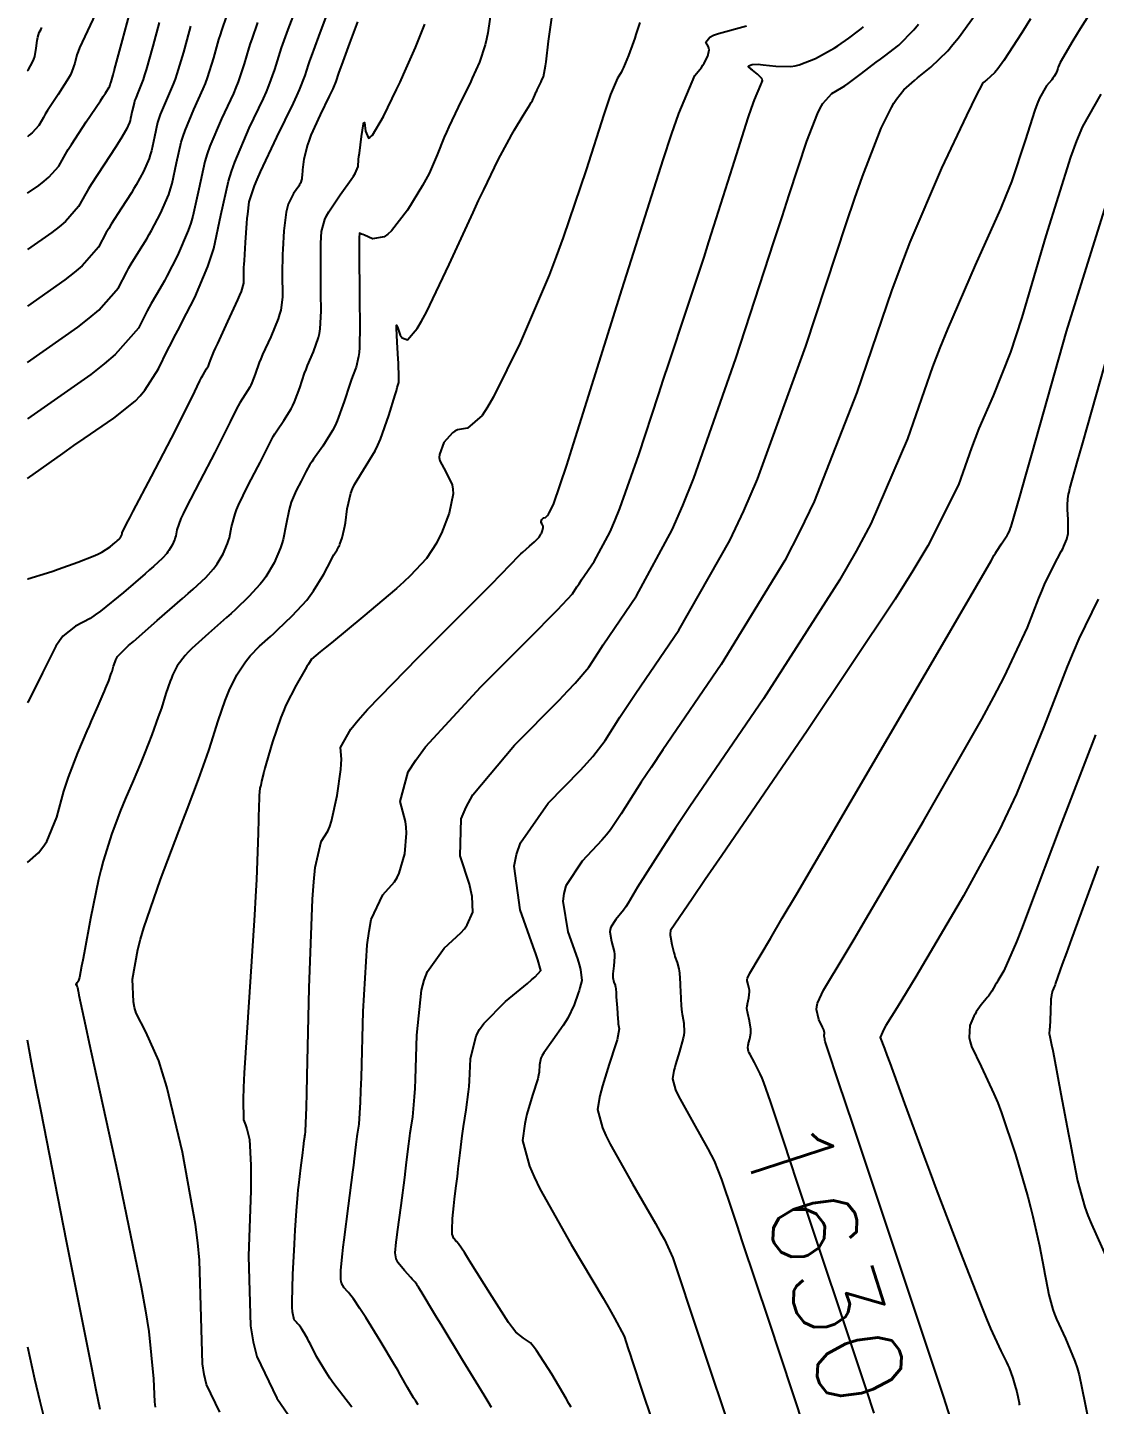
# Model space of a CAD drawing. Header units: metres. Extents: x 837475 to 838479, y 1189012 to 1191015.
# Drawn here: x 837476.5 to 837523.6, y 1190161.6 to 1190222.3 of the extents above; entities that cross this region are included whole.
import ezdxf

# ---------------------------------------------------------------- set-up
doc = ezdxf.new("R2010")
doc.units = ezdxf.units.M
doc.header["$LTSCALE"] = 0.3
doc.layers.add('COTAS 10', color=1, linetype='Continuous')
doc.layers.add('COTAS INT', color=252, linetype='Continuous')
doc.styles.get("Standard").update_dxf_attribs({"font": 'simplex.shx'})

msp = doc.modelspace()

# ---------------------------------------------------------------- linework, layer by layer
at = {"layer": 'COTAS 10'}
for points in [[(837479.511, 1190222.944), (837479.156, 1190222.186), (837478.813, 1190221.436), (837478.746, 1190221.271), (837478.691, 1190221.125), (837478.596, 1190220.753), (837478.475, 1190220.389), (837478.405, 1190220.249), (837478.318, 1190220.091), (837477.869, 1190219.377), (837477.399, 1190218.664), (837477.3, 1190218.507), (837477.213, 1190218.368), (837477.009, 1190218.01), (837476.726, 1190217.691), (837476.59, 1190217.576), (837476.51378, 1190217.51587)], [(837497.007, 1190223.197), (837496.84, 1190222.092), (837496.784, 1190221.824), (837496.724, 1190221.573), (837496.47, 1190220.803), (837496.154, 1190220.095), (837496.055, 1190219.883), (837495.951, 1190219.664), (837495.531, 1190218.814), (837495.114, 1190217.947), (837495.012, 1190217.718), (837494.915, 1190217.492), (837494.61, 1190216.716), (837494.244, 1190215.886), (837494.109, 1190215.627), (837493.958, 1190215.355), (837493.292, 1190214.267), (837492.592, 1190213.363), (837492.42, 1190213.206), (837492.257, 1190213.09), (837491.749, 1190213.012), (837491.389, 1190213.163), (837491.32, 1190213.192), (837491.263, 1190213.215), (837491.169, 1190213.254), (837491.162, 1190213.057), (837491.162, 1190212.931), (837491.161, 1190212.775), (837491.164, 1190211.957), (837491.17, 1190210.913), (837491.173, 1190210.615), (837491.176, 1190210.313), (837491.188, 1190209.19), (837491.173, 1190208.208), (837491.157, 1190207.995), (837491.137, 1190207.808), (837491.027, 1190207.343), (837490.861, 1190206.929), (837490.806, 1190206.773), (837490.748, 1190206.599), (837490.504, 1190205.823), (837490.195, 1190204.978), (837490.095, 1190204.761), (837489.989, 1190204.551), (837489.552, 1190203.853), (837489.148, 1190203.288), (837489.063, 1190203.162), (837488.988, 1190203.05), (837488.815, 1190202.753), (837488.687, 1190202.494), (837488.641, 1190202.404), (837488.591, 1190202.308), (837488.375, 1190201.894), (837488.159, 1190201.387), (837488.11, 1190201.23), (837488.065, 1190201.067), (837487.943, 1190200.42), (837487.804, 1190199.737), (837487.749, 1190199.551), (837487.687, 1190199.366), (837487.402, 1190198.711), (837487.031, 1190198.088), (837486.914, 1190197.924), (837486.791, 1190197.764), (837486.294, 1190197.215), (837485.692, 1190196.647), (837485.503, 1190196.475), (837485.305, 1190196.296), (837484.505, 1190195.595), (837483.769, 1190194.924), (837483.61, 1190194.763), (837483.471, 1190194.614), (837483.129, 1190194.166), (837482.921, 1190193.748), (837482.866, 1190193.618), (837482.813, 1190193.481), (837482.628, 1190192.935), (837482.425, 1190192.299), (837482.359, 1190192.105), (837482.289, 1190191.904), (837482.001, 1190191.115), (837481.683, 1190190.294), (837481.594, 1190190.073), (837481.504, 1190189.854), (837481.176, 1190189.086), (837480.831, 1190188.273), (837480.73, 1190188.027), (837480.627, 1190187.771), (837480.239, 1190186.768), (837479.848, 1190185.545), (837479.745, 1190185.15), (837479.643, 1190184.731), (837479.291, 1190183.015), (837479.009, 1190181.476), (837478.952, 1190181.168), (837478.904, 1190180.911), (837478.805, 1190180.412), (837478.766, 1190180.276), (837478.755, 1190180.248), (837478.745, 1190180.224), (837478.709, 1190180.173), (837478.682, 1190180.151), (837478.678, 1190180.145), (837478.675, 1190180.139), (837478.676, 1190180.118), (837478.68, 1190180.105), (837478.679, 1190180.103), (837478.677, 1190180.104), (837478.661, 1190180.114), (837478.649, 1190180.117), (837478.649, 1190180.113), (837478.651, 1190180.107), (837478.671, 1190180.068), (837478.696, 1190180.019), (837478.706, 1190179.995), (837478.716, 1190179.959), (837478.729, 1190179.887), (837478.735, 1190179.853), (837478.743, 1190179.813), (837478.781, 1190179.619), (837479.072, 1190178.269), (837479.239, 1190177.501), (837479.444, 1190176.561), (837480.495, 1190171.744), (837481.527, 1190166.746), (837481.719, 1190165.693), (837481.871, 1190164.783), (837482.082, 1190162.693), (837482.114, 1190161.672), (837482.153, 1190161.435)], [(837486.673, 1190222.548), (837486.415, 1190221.826), (837486.35, 1190221.628), (837486.287, 1190221.432), (837486.086, 1190220.734), (837485.82, 1190219.941), (837485.718, 1190219.685), (837485.603, 1190219.414), (837485.085, 1190218.304), (837484.566, 1190217.091), (837484.45, 1190216.755), (837484.347, 1190216.419), (837484.077, 1190215.202), (837483.818, 1190214.012), (837483.722, 1190213.693), (837483.615, 1190213.378), (837483.142, 1190212.277), (837482.668, 1190211.359), (837482.561, 1190211.159), (837482.465, 1190210.984), (837482.207, 1190210.547), (837481.971, 1190210.147), (837481.888, 1190209.995), (837481.799, 1190209.825), (837481.415, 1190209.06), (837480.391, 1190207.903), (837479.898, 1190207.486), (837479.314, 1190207.026), (837476.51378, 1190205.06115)], [(837497.009, 1190161.42), (837496.857, 1190161.674), (837496.673, 1190161.979), (837495.745, 1190163.507), (837494.785, 1190165.084), (837494.58, 1190165.42), (837494.402, 1190165.712), (837493.981, 1190166.402), (837493.777, 1190166.733), (837493.736, 1190166.799), (837493.702, 1190166.853), (837493.634, 1190166.953), (837493.547, 1190167.048), (837493.501, 1190167.098), (837493.445, 1190167.159), (837493.16, 1190167.468), (837492.885, 1190167.819), (837492.835, 1190167.907), (837492.795, 1190167.991), (837492.745, 1190168.259), (837492.799, 1190168.727), (837492.826, 1190168.936), (837492.857, 1190169.18), (837493.009, 1190170.35), (837493.17, 1190171.582), (837493.206, 1190171.865), (837493.238, 1190172.123), (837493.324, 1190172.845), (837493.393, 1190173.4), (837493.414, 1190173.553), (837493.436, 1190173.705), (837493.523, 1190174.251), (837493.607, 1190175.135), (837493.627, 1190175.501), (837493.646, 1190175.919), (837493.702, 1190177.863), (837493.917, 1190179.842), (837494.035, 1190180.281), (837494.179, 1190180.674), (837494.913, 1190181.7), (837495.654, 1190182.38), (837495.804, 1190182.555), (837495.929, 1190182.724), (837496.179, 1190183.285), (837496.149, 1190183.986), (837496.097, 1190184.243), (837496.027, 1190184.527), (837495.619, 1190185.782), (837495.665, 1190187.402), (837495.881, 1190187.917), (837496.185, 1190188.461), (837498.018, 1190190.666), (837499.987, 1190192.649), (837500.377, 1190193.053), (837500.699, 1190193.395), (837501.302, 1190194.105), (837501.723, 1190194.77), (837501.931, 1190195.082), (837502.178, 1190195.451), (837503.402, 1190197.245), (837504.978, 1190200.165), (837505.448, 1190201.242), (837505.932, 1190202.437), (837507.801, 1190207.725), (837509.476, 1190212.876), (837509.837, 1190213.984), (837510.155, 1190214.954), (837510.933, 1190217.312), (837511.4, 1190218.522), (837511.521, 1190218.769), (837511.639, 1190218.978), (837512.036, 1190219.417), (837512.465, 1190219.668), (837512.604, 1190219.759), (837512.75, 1190219.86), (837513.349, 1190220.301), (837513.998, 1190220.798), (837514.176, 1190220.934), (837514.354, 1190221.069), (837514.993, 1190221.55), (837515.66, 1190222.225), (837515.857, 1190222.483)], [(837513.902, 1190161.18), (837513.558, 1190162.213), (837510.505, 1190171.374), (837510.191, 1190172.316), (837509.923, 1190173.124), (837509.323, 1190174.936), (837509.027, 1190175.774), (837508.95, 1190175.969), (837508.874, 1190176.148), (837508.618, 1190176.658), (837508.424, 1190177.003), (837508.388, 1190177.077), (837508.359, 1190177.143), (837508.317, 1190177.302), (837508.336, 1190177.423), (837508.346, 1190177.464), (837508.358, 1190177.509), (837508.418, 1190177.698), (837508.459, 1190177.947), (837508.459, 1190177.989), (837508.459, 1190178.03), (837508.454, 1190178.118), (837508.395, 1190178.487), (837508.323, 1190178.822), (837508.309, 1190178.89), (837508.298, 1190178.946), (837508.281, 1190179.058), (837508.294, 1190179.151), (837508.302, 1190179.195), (837508.312, 1190179.247), (837508.361, 1190179.501), (837508.394, 1190179.778), (837508.393, 1190179.844), (837508.388, 1190179.906), (837508.332, 1190180.092), (837508.293, 1190180.264), (837508.298, 1190180.317), (837508.311, 1190180.372), (837508.414, 1190180.592), (837509.324, 1190182.131), (837509.845, 1190183.018), (837510.483, 1190184.104), (837513.758, 1190189.692), (837517.027, 1190195.28), (837517.662, 1190196.366), (837518.178, 1190197.253), (837519.064, 1190198.791), (837519.208, 1190199.05), (837519.256, 1190199.13), (837519.308, 1190199.214), (837519.528, 1190199.546), (837519.73, 1190199.849), (837519.771, 1190199.914), (837519.806, 1190199.972), (837519.876, 1190200.112), (837519.906, 1190200.197), (837519.915, 1190200.219), (837519.923, 1190200.241), (837519.956, 1190200.317), (837520.352, 1190201.68), (837520.59, 1190202.514), (837520.883, 1190203.546), (837522.403, 1190208.92), (837524.148, 1190214.523)]]:
    msp.add_lwpolyline(points, dxfattribs=at)
at = {"layer": 'COTAS INT'}
for points in [[(837476.51378, 1190202.43006), (837478.066, 1190203.537), (837478.558, 1190203.883), (837479.011, 1190204.199), (837480.32, 1190205.091), (837481.264, 1190205.849), (837481.487, 1190206.081), (837481.693, 1190206.321), (837482.296, 1190207.27), (837482.702, 1190208.095), (837482.783, 1190208.258), (837482.85, 1190208.393), (837482.982, 1190208.642), (837483.148, 1190208.954), (837483.238, 1190209.128), (837483.346, 1190209.34), (837483.896, 1190210.422), (837484.483, 1190211.788), (837484.615, 1190212.178), (837484.735, 1190212.574), (837485.056, 1190214.05), (837485.391, 1190215.559), (837485.519, 1190215.976), (837485.662, 1190216.393), (837486.306, 1190217.897), (837486.931, 1190219.206), (837487.062, 1190219.501), (837487.175, 1190219.765), (837487.431, 1190220.474), (837487.606, 1190221.06), (837487.668, 1190221.246), (837487.735, 1190221.444), (837488.027, 1190222.244), (837488.321, 1190223.014)], [(837476.51378, 1190215.01871), (837477.006, 1190215.364), (837477.252, 1190215.558), (837477.459, 1190215.733), (837477.89, 1190216.22), (837478.187, 1190216.744), (837478.311, 1190216.944), (837478.452, 1190217.167), (837479.109, 1190218.167), (837479.736, 1190219.103), (837479.857, 1190219.285), (837479.956, 1190219.434), (837480.124, 1190219.694), (837480.143, 1190219.738), (837480.147, 1190219.75), (837480.151, 1190219.763), (837480.162, 1190219.81), (837480.172, 1190219.858), (837480.176, 1190219.871), (837480.181, 1190219.885), (837480.201, 1190219.933), (837480.293, 1190220.244), (837480.342, 1190220.423), (837480.402, 1190220.642), (837480.704, 1190221.77), (837481.014, 1190222.922)], [(837476.51378, 1190207.55084), (837478.737, 1190209.111), (837479.236, 1190209.504), (837479.658, 1190209.861), (837480.534, 1190210.85), (837480.896, 1190211.555), (837480.994, 1190211.732), (837481.091, 1190211.902), (837481.433, 1190212.452), (837481.783, 1190213.014), (837481.885, 1190213.191), (837481.99, 1190213.378), (837482.387, 1190214.131), (837482.747, 1190214.968), (837482.828, 1190215.207), (837482.901, 1190215.45), (837483.098, 1190216.354), (837483.303, 1190217.278), (837483.382, 1190217.534), (837483.469, 1190217.79), (837483.864, 1190218.711), (837484.276, 1190219.621), (837484.374, 1190219.869), (837484.466, 1190220.116), (837484.74, 1190220.993), (837484.969, 1190221.805), (837485.032, 1190222.01), (837485.095, 1190222.208), (837485.319, 1190222.851)], [(837476.51378, 1190197.99375), (837476.534, 1190198.001), (837477.389, 1190198.267), (837477.627, 1190198.346), (837477.866, 1190198.426), (837478.733, 1190198.731), (837479.484, 1190199.029), (837479.649, 1190199.105), (837479.795, 1190199.178), (837480.17, 1190199.416), (837480.384, 1190199.601), (837480.428, 1190199.64), (837480.467, 1190199.674), (837480.555, 1190199.755), (837480.599, 1190199.803), (837480.609, 1190199.817), (837480.62, 1190199.831), (837480.652, 1190199.886), (837480.678, 1190199.944), (837480.683, 1190199.96), (837480.688, 1190199.977), (837480.7, 1190200.037), (837480.903, 1190200.455), (837481.027, 1190200.698), (837481.182, 1190200.994), (837481.989, 1190202.523), (837482.873, 1190204.208), (837483.076, 1190204.603), (837483.262, 1190204.967), (837483.784, 1190206.025), (837484.127, 1190206.737), (837484.2, 1190206.884), (837484.264, 1190207.008), (837484.417, 1190207.276), (837484.5, 1190207.408), (837484.52, 1190207.448), (837484.539, 1190207.49), (837484.598, 1190207.651), (837484.747, 1190208.015), (837484.822, 1190208.184), (837484.913, 1190208.384), (837485.366, 1190209.352), (837485.808, 1190210.319), (837485.892, 1190210.517), (837485.959, 1190210.686), (837486.065, 1190211.044), (837486.064, 1190211.204), (837486.063, 1190211.247), (837486.063, 1190211.289), (837486.062, 1190211.439), (837486.073, 1190211.744), (837486.081, 1190211.884), (837486.09, 1190212.049), (837486.139, 1190212.848), (837486.202, 1190213.705), (837486.22, 1190213.906), (837486.238, 1190214.092), (837486.305, 1190214.635), (837486.535, 1190215.342), (837486.655, 1190215.631), (837486.799, 1190215.961), (837487.527, 1190217.49), (837488.259, 1190218.999), (837488.406, 1190219.316), (837488.53, 1190219.59), (837488.776, 1190220.215), (837488.924, 1190220.687), (837488.985, 1190220.864), (837489.055, 1190221.061), (837489.38, 1190221.94), (837489.707, 1190222.798)], [(837485.012, 1190161.223), (837484.421, 1190162.446), (837484.317, 1190162.878), (837484.239, 1190163.352), (837484.175, 1190165.4), (837484.114, 1190167.927), (837484.039, 1190168.701), (837483.938, 1190169.508), (837483.362, 1190172.694), (837482.66, 1190175.577), (837482.481, 1190176.193), (837482.307, 1190176.73), (837481.732, 1190178.011), (837481.317, 1190178.832), (837481.244, 1190179.079), (837481.189, 1190179.335), (837481.143, 1190180.331), (837481.379, 1190181.646), (837481.502, 1190182.102), (837481.65, 1190182.599), (837482.392, 1190184.729), (837483.199, 1190186.86), (837483.387, 1190187.358), (837483.56, 1190187.816), (837484.058, 1190189.138), (837484.436, 1190190.181), (837484.533, 1190190.464), (837484.627, 1190190.744), (837484.939, 1190191.731), (837485.243, 1190192.632), (837485.331, 1190192.857), (837485.422, 1190193.072), (837485.764, 1190193.76), (837486.134, 1190194.331), (837486.241, 1190194.472), (837486.351, 1190194.605), (837486.765, 1190195.023), (837487.246, 1190195.454), (837487.398, 1190195.595), (837487.559, 1190195.746), (837488.206, 1190196.368), (837488.846, 1190197.066), (837489.001, 1190197.264), (837489.146, 1190197.464), (837489.593, 1190198.203), (837489.918, 1190198.827), (837489.986, 1190198.954), (837490.045, 1190199.062), (837490.181, 1190199.287), (837490.261, 1190199.425), (837490.285, 1190199.478), (837490.31, 1190199.537), (837490.406, 1190199.805), (837490.502, 1190200.189), (837490.526, 1190200.322), (837490.55, 1190200.467), (837490.627, 1190201.084), (837490.785, 1190201.778), (837490.86, 1190201.971), (837490.948, 1190202.165), (837491.861, 1190203.656), (837491.982, 1190203.904), (837492.098, 1190204.165), (837492.473, 1190205.214), (837492.748, 1190206.127), (837492.801, 1190206.302), (837492.843, 1190206.444), (837492.914, 1190206.673), (837492.917, 1190206.732), (837492.917, 1190206.765), (837492.918, 1190206.805), (837492.916, 1190207.013), (837492.902, 1190207.388), (837492.895, 1190207.534), (837492.886, 1190207.699), (837492.839, 1190208.446), (837492.808, 1190209.068), (837492.808, 1190209.154), (837492.812, 1190209.202), (837492.86, 1190209.063), (837492.971, 1190208.751), (837493.014, 1190208.69), (837493.063, 1190208.639), (837493.287, 1190208.549), (837493.728, 1190209.047), (837493.915, 1190209.368), (837494.129, 1190209.767), (837495.136, 1190211.869), (837496.19, 1190214.171), (837496.435, 1190214.696), (837496.66, 1190215.172), (837497.3, 1190216.488), (837497.777, 1190217.397), (837497.899, 1190217.617), (837498.016, 1190217.824), (837498.4, 1190218.457), (837498.696, 1190218.924), (837498.757, 1190219.026), (837498.809, 1190219.116), (837498.922, 1190219.343), (837498.983, 1190219.498), (837499.002, 1190219.544), (837499.023, 1190219.589), (837499.106, 1190219.763), (837499.19, 1190219.933), (837499.211, 1190219.977), (837499.231, 1190220.019), (837499.294, 1190220.161), (837499.364, 1190220.483), (837499.388, 1190220.64), (837499.415, 1190220.825), (837499.527, 1190221.738), (837499.664, 1190222.765)], [(837500.527, 1190161.437), (837500.426, 1190161.611), (837500.302, 1190161.822), (837499.662, 1190162.895), (837498.991, 1190163.941), (837498.847, 1190164.135), (837498.722, 1190164.287), (837498.424, 1190164.489), (837498.085, 1190164.751), (837497.934, 1190164.94), (837497.759, 1190165.18), (837496.923, 1190166.47), (837496.107, 1190167.79), (837495.945, 1190168.049), (837495.81, 1190168.262), (837495.553, 1190168.647), (837495.473, 1190168.735), (837495.45, 1190168.761), (837495.426, 1190168.787), (837495.335, 1190168.886), (837495.271, 1190169.083), (837495.263, 1190169.172), (837495.26, 1190169.275), (837495.285, 1190169.769), (837495.341, 1190170.333), (837495.357, 1190170.481), (837495.373, 1190170.624), (837495.433, 1190171.108), (837495.498, 1190171.626), (837495.518, 1190171.79), (837495.538, 1190171.962), (837495.618, 1190172.661), (837495.711, 1190173.414), (837495.74, 1190173.621), (837495.77, 1190173.828), (837495.887, 1190174.569), (837495.993, 1190175.362), (837496.015, 1190175.602), (837496.034, 1190175.85), (837496.076, 1190176.82), (837496.327, 1190177.832), (837496.477, 1190178.107), (837496.663, 1190178.38), (837497.627, 1190179.348), (837498.59, 1190180.136), (837498.776, 1190180.296), (837498.926, 1190180.431), (837499.176, 1190180.709), (837499.048, 1190181.188), (837498.96, 1190181.451), (837498.85, 1190181.77), (837498.263, 1190183.391), (837498.007, 1190185.322), (837498.105, 1190185.837), (837498.277, 1190186.343), (837499.51, 1190188.1), (837500.935, 1190189.558), (837501.229, 1190189.877), (837501.479, 1190190.158), (837502.017, 1190190.866), (837502.67, 1190191.896), (837502.992, 1190192.381), (837503.375, 1190192.951), (837505.272, 1190195.731), (837507.529, 1190199.687), (837508.141, 1190200.998), (837508.747, 1190202.404), (837510.885, 1190208.263), (837512.672, 1190213.676), (837513.056, 1190214.801), (837513.392, 1190215.763), (837514.207, 1190217.889), (837514.666, 1190218.798), (837514.777, 1190218.994), (837514.882, 1190219.166), (837515.206, 1190219.583), (837515.56, 1190219.893), (837515.684, 1190219.997), (837515.82, 1190220.109), (837516.406, 1190220.577), (837517.149, 1190221.304), (837517.383, 1190221.578), (837517.63, 1190221.884), (837518.625, 1190223.255)], [(837520.814, 1190222.712), (837520.419, 1190222.095), (837519.629, 1190220.879), (837519.36, 1190220.509), (837519.293, 1190220.426), (837519.23, 1190220.352), (837519.029, 1190220.156), (837518.871, 1190220.029), (837518.834, 1190219.999), (837518.801, 1190219.971), (837518.705, 1190219.887), (837518.379, 1190219.268), (837518.201, 1190218.902), (837517.984, 1190218.452), (837516.881, 1190216.124), (837515.483, 1190212.856), (837515.08, 1190211.812), (837514.67, 1190210.709), (837513.133, 1190206.225), (837511.251, 1190201.418), (837510.625, 1190200.111), (837509.952, 1190198.814), (837507.141, 1190194.217), (837504.572, 1190190.452), (837504.053, 1190189.679), (837503.616, 1190189.023), (837502.732, 1190187.627), (837502.259, 1190186.922), (837502.081, 1190186.7), (837501.883, 1190186.468), (837501.001, 1190185.534), (837500.288, 1190184.444), (837500.198, 1190184.113), (837500.154, 1190183.769), (837500.38, 1190182.423), (837500.795, 1190181.223), (837500.87, 1190180.972), (837500.928, 1190180.755), (837500.992, 1190180.266), (837500.909, 1190179.945), (837500.874, 1190179.835), (837500.834, 1190179.715), (837500.647, 1190179.205), (837500.369, 1190178.618), (837500.272, 1190178.45), (837500.167, 1190178.28), (837499.715, 1190177.644), (837499.315, 1190177.081), (837499.243, 1190176.956), (837499.188, 1190176.846), (837499.129, 1190176.558), (837499.112, 1190176.23), (837499.083, 1190176.093), (837499.044, 1190175.937), (837498.816, 1190175.208), (837498.569, 1190174.379), (837498.518, 1190174.161), (837498.474, 1190173.946), (837498.378, 1190173.21), (837498.679, 1190172.077), (837498.885, 1190171.613), (837499.145, 1190171.083), (837500.527, 1190168.626), (837501.936, 1190166.251), (837502.213, 1190165.773), (837502.441, 1190165.373), (837502.856, 1190164.576), (837503.04, 1190164.021), (837503.122, 1190163.773), (837503.218, 1190163.485), (837503.679, 1190162.103), (837504.417, 1190159.878)], [(837523.41, 1190222.918), (837523.007, 1190222.274), (837522.679, 1190221.744), (837522.111, 1190220.783), (837522.035, 1190220.581), (837522.016, 1190220.53), (837521.998, 1190220.482), (837521.94, 1190220.325), (837521.842, 1190220.152), (837521.8, 1190220.094), (837521.75, 1190220.031), (837521.512, 1190219.764), (837521.197, 1190219.212), (837521.098, 1190218.97), (837520.994, 1190218.688), (837520.576, 1190217.346), (837519.963, 1190215.53), (837519.736, 1190214.95), (837519.485, 1190214.337), (837518.37, 1190211.841), (837517.135, 1190209.016), (837516.807, 1190208.195), (837516.486, 1190207.356), (837515.381, 1190204.187), (837513.756, 1190200.431), (837513.109, 1190199.223), (837512.375, 1190197.941), (837509.01, 1190192.704), (837505.769, 1190187.952), (837505.114, 1190186.977), (837504.563, 1190186.149), (837503.448, 1190184.389), (837503.038, 1190183.685), (837502.933, 1190183.524), (837502.831, 1190183.377), (837502.492, 1190182.968), (837502.269, 1190182.627), (837502.241, 1190182.523), (837502.227, 1190182.416), (837502.297, 1190181.995), (837502.416, 1190181.558), (837502.432, 1190181.44), (837502.441, 1190181.324), (837502.413, 1190180.917), (837502.366, 1190180.566), (837502.363, 1190180.486), (837502.364, 1190180.412), (837502.403, 1190180.205), (837502.458, 1190180.062), (837502.468, 1190180.028), (837502.477, 1190179.996), (837502.492, 1190179.904), (837502.502, 1190179.729), (837502.507, 1190179.645), (837502.513, 1190179.547), (837502.546, 1190179.063), (837502.584, 1190178.567), (837502.594, 1190178.46), (837502.604, 1190178.366), (837502.637, 1190178.137), (837502.59, 1190177.812), (837502.549, 1190177.658), (837502.497, 1190177.476), (837502.206, 1190176.586), (837501.902, 1190175.625), (837501.841, 1190175.399), (837501.79, 1190175.189), (837501.691, 1190174.574), (837501.906, 1190173.766), (837502.053, 1190173.434), (837502.238, 1190173.056), (837503.224, 1190171.304), (837504.249, 1190169.55), (837504.459, 1190169.172), (837504.637, 1190168.84), (837505.012, 1190168.029), (837505.334, 1190167.055), (837505.479, 1190166.621), (837505.647, 1190166.114), (837506.455, 1190163.691), (837507.464, 1190160.656)], [(837491.092, 1190222.581), (837490.734, 1190221.637), (837490.375, 1190220.679), (837490.303, 1190220.482), (837490.243, 1190220.315), (837490.122, 1190219.956), (837489.99, 1190219.629), (837489.923, 1190219.481), (837489.842, 1190219.308), (837489.439, 1190218.479), (837489.031, 1190217.576), (837488.947, 1190217.357), (837488.875, 1190217.152), (837488.722, 1190216.522), (837488.664, 1190216.059), (837488.652, 1190215.958), (837488.643, 1190215.87), (837488.624, 1190215.65), (837488.566, 1190215.466), (837488.531, 1190215.399), (837488.488, 1190215.326), (837488.264, 1190215.007), (837488.03, 1190214.534), (837487.98, 1190214.364), (837487.937, 1190214.177), (837487.835, 1190213.363), (837487.788, 1190212.533), (837487.779, 1190212.336), (837487.772, 1190212.154), (837487.762, 1190211.618), (837487.765, 1190211.166), (837487.766, 1190211.038), (837487.768, 1190210.908), (837487.773, 1190210.426), (837487.697, 1190209.86), (837487.647, 1190209.677), (837487.584, 1190209.482), (837487.253, 1190208.682), (837486.896, 1190207.899), (837486.817, 1190207.714), (837486.747, 1190207.543), (837486.567, 1190207.041), (837486.425, 1190206.653), (837486.378, 1190206.553), (837486.329, 1190206.456), (837486.128, 1190206.135), (837485.892, 1190205.768), (837485.821, 1190205.643), (837485.747, 1190205.508), (837485.461, 1190204.934), (837485.07, 1190204.143), (837484.931, 1190203.87), (837484.779, 1190203.574), (837484.117, 1190202.314), (837483.508, 1190201.125), (837483.388, 1190200.875), (837483.29, 1190200.659), (837483.114, 1190200.165), (837483.06, 1190199.897), (837483.038, 1190199.824), (837483.014, 1190199.751), (837482.902, 1190199.494), (837482.757, 1190199.25), (837482.711, 1190199.186), (837482.663, 1190199.123), (837482.468, 1190198.908), (837482.077, 1190198.552), (837481.905, 1190198.4), (837481.706, 1190198.225), (837480.756, 1190197.402), (837479.743, 1190196.581), (837479.503, 1190196.408), (837479.282, 1190196.257), (837478.628, 1190195.909), (837478.079, 1190195.474), (837477.923, 1190195.268), (837477.765, 1190195.026), (837477.18, 1190193.846), (837476.541, 1190192.566), (837476.51378, 1190192.5229)], [(837482.332, 1190222.549), (837482.049, 1190221.511), (837481.757, 1190220.467), (837481.686, 1190220.238), (837481.621, 1190220.036), (837481.422, 1190219.526), (837481.277, 1190219.186), (837481.245, 1190219.092), (837481.216, 1190218.998), (837481.14, 1190218.658), (837481.068, 1190218.325), (837481.041, 1190218.236), (837481.011, 1190218.148), (837480.879, 1190217.84), (837480.634, 1190217.415), (837480.533, 1190217.254), (837480.418, 1190217.073), (837479.884, 1190216.262), (837479.331, 1190215.412), (837479.205, 1190215.207), (837479.09, 1190215.015), (837478.771, 1190214.43), (837478.192, 1190213.776), (837477.913, 1190213.54), (837477.583, 1190213.28), (837476.51378, 1190212.53003)], [(837476.51378, 1190185.48521), (837476.997, 1190185.902), (837477.194, 1190186.151), (837477.368, 1190186.414), (837477.804, 1190187.485), (837478.122, 1190188.63), (837478.221, 1190188.939), (837478.325, 1190189.245), (837478.742, 1190190.323), (837479.152, 1190191.285), (837479.252, 1190191.517), (837479.346, 1190191.735), (837479.636, 1190192.4), (837479.86, 1190192.915), (837479.912, 1190193.038), (837479.96, 1190193.154), (837480.098, 1190193.501), (837480.199, 1190193.778), (837480.223, 1190193.849), (837480.246, 1190193.916), (837480.318, 1190194.14), (837480.382, 1190194.331), (837480.401, 1190194.379), (837480.42, 1190194.425), (837480.493, 1190194.571), (837480.808, 1190194.896), (837480.98, 1190195.054), (837481.188, 1190195.242), (837482.246, 1190196.167), (837483.363, 1190197.138), (837483.608, 1190197.355), (837483.826, 1190197.549), (837484.381, 1190198.061), (837484.727, 1190198.443), (837484.813, 1190198.555), (837484.894, 1190198.669), (837485.152, 1190199.103), (837485.35, 1190199.559), (837485.394, 1190199.687), (837485.432, 1190199.817), (837485.529, 1190200.292), (837485.678, 1190200.863), (837485.749, 1190201.053), (837485.833, 1190201.256), (837486.246, 1190202.104), (837486.685, 1190202.941), (837486.786, 1190203.137), (837486.879, 1190203.318), (837487.138, 1190203.844), (837487.368, 1190204.279), (837487.442, 1190204.403), (837487.52, 1190204.528), (837487.84, 1190204.994), (837488.159, 1190205.503), (837488.237, 1190205.657), (837488.31, 1190205.815), (837488.536, 1190206.432), (837488.747, 1190207.071), (837488.812, 1190207.243), (837488.878, 1190207.414), (837489.14, 1190208.013), (837489.361, 1190208.645), (837489.402, 1190208.836), (837489.435, 1190209.034), (837489.481, 1190209.808), (837489.472, 1190210.612), (837489.47, 1190210.829), (837489.468, 1190211.043), (837489.463, 1190211.797), (837489.466, 1190212.48), (837489.469, 1190212.65), (837489.473, 1190212.812), (837489.496, 1190213.326), (837489.64, 1190213.854), (837489.72, 1190214.024), (837489.818, 1190214.204), (837490.318, 1190214.942), (837490.813, 1190215.624), (837490.908, 1190215.769), (837490.985, 1190215.895), (837491.11, 1190216.193), (837491.137, 1190216.503), (837491.152, 1190216.637), (837491.17, 1190216.791), (837491.26, 1190217.522), (837491.353, 1190218.085), (837491.373, 1190218.134), (837491.39, 1190218.137), (837491.432, 1190217.76), (837491.57, 1190217.446), (837491.648, 1190217.488), (837491.743, 1190217.586), (837492.231, 1190218.408), (837492.813, 1190219.596), (837492.968, 1190219.926), (837493.12, 1190220.255), (837493.645, 1190221.446), (837494.063, 1190222.484)], [(837483.714, 1190222.392), (837483.651, 1190222.177), (837483.395, 1190221.252), (837483.111, 1190220.291), (837483.03, 1190220.054), (837482.948, 1190219.829), (837482.643, 1190219.119), (837482.373, 1190218.488), (837482.313, 1190218.313), (837482.26, 1190218.138), (837482.119, 1190217.506), (837481.985, 1190216.887), (837481.935, 1190216.721), (837481.879, 1190216.558), (837481.633, 1190215.985), (837481.312, 1190215.396), (837481.209, 1190215.222), (837481.101, 1190215.043), (837480.658, 1190214.357), (837480.211, 1190213.657), (837480.099, 1190213.469), (837479.993, 1190213.285), (837479.652, 1190212.64), (837478.925, 1190211.818), (837478.575, 1190211.522), (837478.16, 1190211.195), (837476.51378, 1190210.04038)], [(837476.51378, 1190220.41532), (837476.536, 1190220.449), (837476.752, 1190220.838), (837476.795, 1190220.944), (837476.831, 1190221.049), (837476.901, 1190221.423), (837476.935, 1190221.755), (837476.949, 1190221.833), (837476.964, 1190221.905), (837477.035, 1190222.116), (837477.114, 1190222.268), (837477.134, 1190222.303), (837477.153, 1190222.334)], [(837503.553, 1190222.557), (837503.382, 1190222.019), (837503.329, 1190221.862), (837503.274, 1190221.703), (837503.052, 1190221.098), (837502.832, 1190220.563), (837502.778, 1190220.447), (837502.726, 1190220.344), (837502.561, 1190220.092), (837502.261, 1190219.374), (837502.124, 1190218.979), (837501.963, 1190218.499), (837501.187, 1190216.056), (837500.175, 1190213.061), (837499.865, 1190212.233), (837499.543, 1190211.406), (837498.273, 1190208.421), (837497.094, 1190206.03), (837496.829, 1190205.577), (837496.59, 1190205.214), (837495.951, 1190204.657), (837495.507, 1190204.579), (837495.391, 1190204.518), (837495.279, 1190204.44), (837494.903, 1190204.017), (837494.701, 1190203.493), (837494.699, 1190203.352), (837494.721, 1190203.213), (837494.993, 1190202.722), (837495.274, 1190202.15), (837495.3, 1190201.959), (837495.305, 1190201.754), (837495.136, 1190200.895), (837494.792, 1190200.011), (837494.685, 1190199.79), (837494.574, 1190199.579), (837494.132, 1190198.904), (837493.414, 1190198.139), (837493.129, 1190197.872), (837492.806, 1190197.58), (837491.328, 1190196.328), (837489.931, 1190195.183), (837489.66, 1190194.96), (837489.439, 1190194.776), (837489.056, 1190194.451), (837488.917, 1190194.24), (837488.85, 1190194.128), (837488.77, 1190193.993), (837488.376, 1190193.312), (837487.926, 1190192.422), (837487.811, 1190192.154), (837487.7, 1190191.877), (837487.333, 1190190.802), (837487.051, 1190189.845), (837486.993, 1190189.643), (837486.945, 1190189.468), (837486.847, 1190189.065), (837486.811, 1190188.88), (837486.802, 1190188.843), (837486.794, 1190188.813), (837486.77, 1190188.755), (837486.747, 1190188.441), (837486.74, 1190188.249), (837486.733, 1190188.011), (837486.703, 1190186.772), (837486.621, 1190184.729), (837486.582, 1190183.984), (837486.534, 1190183.161), (837486.3, 1190179.544), (837486.088, 1190176.203), (837486.056, 1190175.555), (837486.034, 1190175.027), (837486.048, 1190174.119), (837486.142, 1190173.91), (837486.17, 1190173.822), (837486.2, 1190173.722), (837486.314, 1190173.251), (837486.381, 1190172.125), (837486.38, 1190171.611), (837486.371, 1190171.01), (837486.268, 1190168.107), (837486.364, 1190165.031), (837486.481, 1190164.321), (837486.637, 1190163.672), (837487.524, 1190161.835), (837488.717, 1190160.11)], [(837490.832, 1190161.445), (837490.048, 1190162.477), (837489.871, 1190162.727), (837489.711, 1190162.963), (837489.282, 1190163.684), (837489.005, 1190164.221), (837488.943, 1190164.34), (837488.886, 1190164.445), (837488.733, 1190164.717), (837488.629, 1190164.884), (837488.603, 1190164.924), (837488.579, 1190164.96), (837488.503, 1190165.067), (837488.429, 1190165.155), (837488.406, 1190165.18), (837488.381, 1190165.204), (837488.284, 1190165.292), (837488.213, 1190165.654), (837488.205, 1190165.851), (837488.202, 1190166.09), (837488.236, 1190167.304), (837488.299, 1190168.639), (837488.316, 1190168.955), (837488.332, 1190169.247), (837488.386, 1190170.109), (837488.447, 1190170.832), (837488.467, 1190171.037), (837488.489, 1190171.244), (837488.582, 1190172.011), (837488.668, 1190172.67), (837488.686, 1190172.81), (837488.702, 1190172.93), (837488.737, 1190173.212), (837488.756, 1190173.371), (837488.762, 1190173.415), (837488.769, 1190173.459), (837488.794, 1190173.616), (837488.835, 1190174.682), (837488.851, 1190175.299), (837488.87, 1190176.055), (837488.956, 1190179.949), (837489.098, 1190183.862), (837489.152, 1190184.63), (837489.212, 1190185.261), (837489.484, 1190186.403), (837489.783, 1190186.868), (837489.86, 1190187.072), (837489.934, 1190187.309), (837490.185, 1190188.438), (837490.351, 1190189.581), (837490.372, 1190189.826), (837490.383, 1190190.041), (837490.333, 1190190.563), (837490.787, 1190191.368), (837491.115, 1190191.762), (837491.531, 1190192.229), (837493.764, 1190194.534), (837496.097, 1190196.858), (837496.576, 1190197.338), (837496.982, 1190197.746), (837497.844, 1190198.629), (837498.209, 1190199.009), (837498.301, 1190199.1), (837498.39, 1190199.185), (837498.677, 1190199.44), (837498.903, 1190199.631), (837498.952, 1190199.675), (837498.995, 1190199.716), (837499.105, 1190199.833), (837499.172, 1190199.936), (837499.189, 1190199.968), (837499.206, 1190200.002), (837499.258, 1190200.137), (837499.284, 1190200.268), (837499.283, 1190200.299), (837499.279, 1190200.328), (837499.236, 1190200.415), (837499.195, 1190200.49), (837499.191, 1190200.511), (837499.192, 1190200.533), (837499.222, 1190200.613), (837499.28, 1190200.677), (837499.297, 1190200.689), (837499.315, 1190200.699), (837499.382, 1190200.71), (837499.48, 1190200.795), (837499.516, 1190200.851), (837499.557, 1190200.92), (837499.737, 1190201.285), (837500.327, 1190203.02), (837500.626, 1190203.953), (837500.985, 1190205.083), (837502.769, 1190210.798), (837504.58, 1190216.498), (837504.956, 1190217.618), (837505.276, 1190218.54), (837505.976, 1190220.214), (837506.274, 1190220.575), (837506.34, 1190220.67), (837506.399, 1190220.761), (837506.556, 1190221.072), (837506.611, 1190221.345), (837506.607, 1190221.413), (837506.593, 1190221.478), (837506.473, 1190221.688), (837506.641, 1190221.913), (837506.81, 1190221.989), (837507.031, 1190222.07), (837508.272, 1190222.41)], [(837493.768, 1190161.551), (837493.657, 1190161.708), (837493.558, 1190161.855), (837493.288, 1190162.307), (837492.984, 1190162.86), (837492.861, 1190163.071), (837492.722, 1190163.306), (837492.084, 1190164.367), (837491.45, 1190165.396), (837491.314, 1190165.613), (837491.194, 1190165.8), (837490.906, 1190166.228), (837490.734, 1190166.444), (837490.688, 1190166.497), (837490.644, 1190166.548), (837490.49, 1190166.705), (837490.378, 1190166.909), (837490.36, 1190166.989), (837490.347, 1190167.079), (837490.345, 1190167.49), (837490.418, 1190168.216), (837490.452, 1190168.506), (837490.491, 1190168.833), (837490.684, 1190170.334), (837490.878, 1190171.813), (837490.918, 1190172.126), (837490.953, 1190172.397), (837491.03, 1190173.028), (837491.075, 1190173.386), (837491.088, 1190173.484), (837491.102, 1190173.582), (837491.158, 1190173.933), (837491.221, 1190174.909), (837491.239, 1190175.4), (837491.258, 1190175.987), (837491.329, 1190178.906), (837491.507, 1190181.852), (837491.594, 1190182.456), (837491.696, 1190182.968), (837492.198, 1190184.051), (837492.718, 1190184.624), (837492.832, 1190184.813), (837492.932, 1190185.016), (837493.182, 1190185.861), (837493.25, 1190186.783), (837493.235, 1190187.035), (837493.205, 1190187.284), (837492.976, 1190188.172), (837493.323, 1190189.482), (837493.657, 1190189.997), (837494.094, 1190190.579), (837496.527, 1190193.232), (837499.039, 1190195.739), (837499.525, 1190196.229), (837499.919, 1190196.631), (837500.587, 1190197.344), (837500.776, 1190197.644), (837500.87, 1190197.784), (837500.982, 1190197.95), (837501.533, 1190198.759), (837502.243, 1190200.074), (837502.455, 1190200.56), (837502.673, 1190201.098), (837503.515, 1190203.48), (837504.375, 1190206.116), (837504.605, 1190206.814), (837504.83, 1190207.498), (837505.615, 1190209.854), (837506.389, 1190212.2), (837506.608, 1190212.878), (837506.829, 1190213.568), (837507.645, 1190216.162), (837508.342, 1190218.347), (837508.488, 1190218.778), (837508.615, 1190219.135), (837508.903, 1190219.797), (837508.974, 1190219.975), (837508.964, 1190220.027), (837508.942, 1190220.08), (837508.752, 1190220.278), (837508.524, 1190220.45), (837508.477, 1190220.487), (837508.437, 1190220.518), (837508.353, 1190220.592), (837508.355, 1190220.633), (837508.37, 1190220.644), (837508.391, 1190220.655), (837508.52, 1190220.696), (837508.783, 1190220.709), (837508.888, 1190220.703), (837509.008, 1190220.693), (837509.559, 1190220.623), (837510.219, 1190220.617), (837510.408, 1190220.648), (837510.598, 1190220.692), (837511.308, 1190220.969), (837511.975, 1190221.33), (837512.139, 1190221.427), (837512.294, 1190221.523), (837512.78, 1190221.859), (837513.206, 1190222.185), (837513.323, 1190222.274), (837513.439, 1190222.363)], [(837523.913, 1190219.389), (837523.096, 1190217.962), (837522.84, 1190217.334), (837522.571, 1190216.606), (837521.49, 1190213.133), (837520.423, 1190209.538), (837520.163, 1190208.732), (837519.919, 1190208.009), (837519.163, 1190206.079), (837518.529, 1190204.629), (837518.361, 1190204.207), (837518.196, 1190203.777), (837517.628, 1190202.15), (837516.272, 1190199.46), (837515.609, 1190198.359), (837514.823, 1190197.104), (837510.947, 1190191.288), (837507.17, 1190185.785), (837506.446, 1190184.728), (837505.861, 1190183.874), (837504.912, 1190182.475), (837504.896, 1190182.334), (837504.9, 1190182.273), (837504.908, 1190182.202), (837504.968, 1190181.869), (837505.054, 1190181.506), (837505.078, 1190181.417), (837505.103, 1190181.333), (837505.196, 1190181.073), (837505.276, 1190180.794), (837505.292, 1190180.697), (837505.306, 1190180.593), (837505.337, 1190180.148), (837505.353, 1190179.693), (837505.358, 1190179.583), (837505.363, 1190179.48), (837505.381, 1190179.162), (837505.41, 1190178.877), (837505.422, 1190178.794), (837505.436, 1190178.709), (837505.499, 1190178.387), (837505.516, 1190177.993), (837505.5, 1190177.863), (837505.475, 1190177.723), (837505.312, 1190177.142), (837505.13, 1190176.567), (837505.094, 1190176.431), (837505.063, 1190176.306), (837505.004, 1190175.938), (837505.132, 1190175.454), (837505.22, 1190175.256), (837505.331, 1190175.03), (837505.921, 1190173.981), (837506.562, 1190172.849), (837506.704, 1190172.57), (837506.832, 1190172.307), (837507.167, 1190171.483), (837507.628, 1190170.09), (837507.835, 1190169.468), (837508.076, 1190168.744), (837509.231, 1190165.278), (837510.831, 1190160.473)], [(837517.281, 1190160.962), (837516.973, 1190161.888), (837516.605, 1190162.991), (837512.988, 1190173.84), (837512.636, 1190174.895), (837512.347, 1190175.762), (837511.83, 1190177.316), (837511.746, 1190177.588), (837511.73, 1190177.645), (837511.717, 1190177.695), (837511.698, 1190177.81), (837511.702, 1190177.874), (837511.706, 1190177.908), (837511.715, 1190177.966), (837511.682, 1190178.09), (837511.657, 1190178.148), (837511.625, 1190178.217), (837511.452, 1190178.551), (837511.353, 1190178.994), (837511.367, 1190179.131), (837511.399, 1190179.273), (837511.665, 1190179.84), (837512.575, 1190181.355), (837513.013, 1190182.096), (837513.531, 1190182.975), (837516.077, 1190187.312), (837518.652, 1190191.813), (837519.189, 1190192.796), (837519.649, 1190193.665), (837520.677, 1190195.852), (837521.178, 1190197.15), (837521.306, 1190197.459), (837521.43, 1190197.745), (837521.841, 1190198.594), (837522.161, 1190199.2), (837522.228, 1190199.332), (837522.285, 1190199.45), (837522.414, 1190199.747), (837522.463, 1190200.002), (837522.469, 1190200.093), (837522.473, 1190200.192), (837522.464, 1190200.624), (837522.446, 1190201.06), (837522.445, 1190201.162), (837522.445, 1190201.256), (837522.461, 1190201.529), (837522.491, 1190201.733), (837522.5, 1190201.784), (837522.509, 1190201.832), (837522.547, 1190201.987), (837522.889, 1190203.194), (837523.09, 1190203.906), (837523.338, 1190204.781), (837524.616, 1190209.309)], [(837523.789, 1190197.106), (837522.944, 1190195.358), (837522.689, 1190194.769), (837522.425, 1190194.135), (837521.393, 1190191.462), (837520.186, 1190188.512), (837519.811, 1190187.702), (837519.419, 1190186.894), (837517.852, 1190184.004), (837516.379, 1190181.503), (837516.044, 1190180.941), (837515.742, 1190180.437), (837514.915, 1190179.088), (837514.425, 1190178.289), (837514.335, 1190178.131), (837514.264, 1190178), (837514.172, 1190177.755), (837514.358, 1190177.268), (837514.463, 1190176.984), (837514.59, 1190176.635), (837515.245, 1190174.838), (837516.111, 1190172.485), (837516.372, 1190171.785), (837516.643, 1190171.065), (837517.699, 1190168.293), (837518.654, 1190165.856), (837518.86, 1190165.347), (837519.042, 1190164.91), (837519.491, 1190163.931), (837519.748, 1190163.434), (837519.808, 1190163.301), (837519.865, 1190163.171), (837520.03, 1190162.715), (837520.147, 1190162.313), (837520.174, 1190162.216), (837520.197, 1190162.125), (837520.26, 1190161.846), (837520.3, 1190161.63), (837520.31, 1190161.578), (837520.32, 1190161.529)], [(837523.671, 1190191.119), (837522.11, 1190187.073), (837520.724, 1190183.359), (837520.434, 1190182.608), (837520.185, 1190181.976), (837519.627, 1190180.695), (837519.368, 1190180.255), (837519.307, 1190180.154), (837519.252, 1190180.062), (837519.093, 1190179.804), (837518.946, 1190179.589), (837518.898, 1190179.524), (837518.847, 1190179.457), (837518.634, 1190179.196), (837518.413, 1190178.89), (837518.356, 1190178.794), (837518.302, 1190178.694), (837518.122, 1190178.294), (837518.098, 1190177.753), (837518.141, 1190177.564), (837518.206, 1190177.359), (837518.622, 1190176.475), (837519.194, 1190175.275), (837519.357, 1190174.869), (837519.522, 1190174.432), (837520.137, 1190172.589), (837520.683, 1190170.725), (837520.805, 1190170.274), (837520.914, 1190169.851), (837521.203, 1190168.56), (837521.393, 1190167.557), (837521.439, 1190167.315), (837521.482, 1190167.089), (837521.615, 1190166.403), (837521.798, 1190165.751), (837521.873, 1190165.547), (837521.958, 1190165.333), (837522.353, 1190164.473), (837522.767, 1190163.475), (837522.864, 1190163.174), (837522.953, 1190162.862), (837523.212, 1190161.645), (837523.624, 1190159.586)], [(837523.792, 1190185.313), (837522.618, 1190182.11), (837522.392, 1190181.493), (837522.21, 1190180.992), (837521.912, 1190180.156), (837521.889, 1190180.075), (837521.881, 1190180.05), (837521.871, 1190180.025), (837521.826, 1190179.926), (837521.78, 1190179.819), (837521.769, 1190179.788), (837521.76, 1190179.757), (837521.733, 1190179.642), (837521.715, 1190179.515), (837521.711, 1190179.476), (837521.708, 1190179.436), (837521.7, 1190179.279), (837521.693, 1190179.064), (837521.69, 1190178.987), (837521.687, 1190178.903), (837521.672, 1190178.534), (837521.655, 1190178.194), (837521.652, 1190178.127), (837521.648, 1190178.072), (837521.638, 1190177.974), (837521.636, 1190177.945), (837521.637, 1190177.935), (837521.638, 1190177.923), (837521.652, 1190177.87), (837521.739, 1190177.436), (837521.787, 1190177.183), (837521.846, 1190176.873), (837522.147, 1190175.275), (837522.485, 1190173.484), (837522.567, 1190173.052), (837522.644, 1190172.649), (837522.881, 1190171.424), (837523.208, 1190170.262), (837523.342, 1190169.898), (837523.494, 1190169.515), (837524.199, 1190167.981)], [(837479.72, 1190161.344), (837479.551, 1190162.192), (837479.34, 1190163.247), (837478.24, 1190168.773), (837477.111, 1190174.487), (837476.883, 1190175.659), (837476.692, 1190176.655), (837476.51378, 1190177.63546)], [(837476.51378, 1190164.1117), (837476.816, 1190162.69), (837477.054, 1190161.704), (837477.27, 1190160.877)]]:
    msp.add_lwpolyline(points, dxfattribs=at)

# ---------------------------------------------------------------- texts
at = {"layer": 'COTAS 10', "insert": (837507.921, 1190173.487), "char_height": 3.799998, "attachment_point": 7, "rotation": 287.9811936}
msp.add_mtext('1630', dxfattribs=at)

doc.saveas('drawing.dxf')
